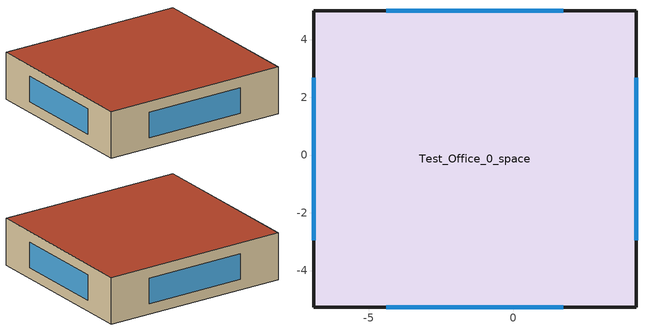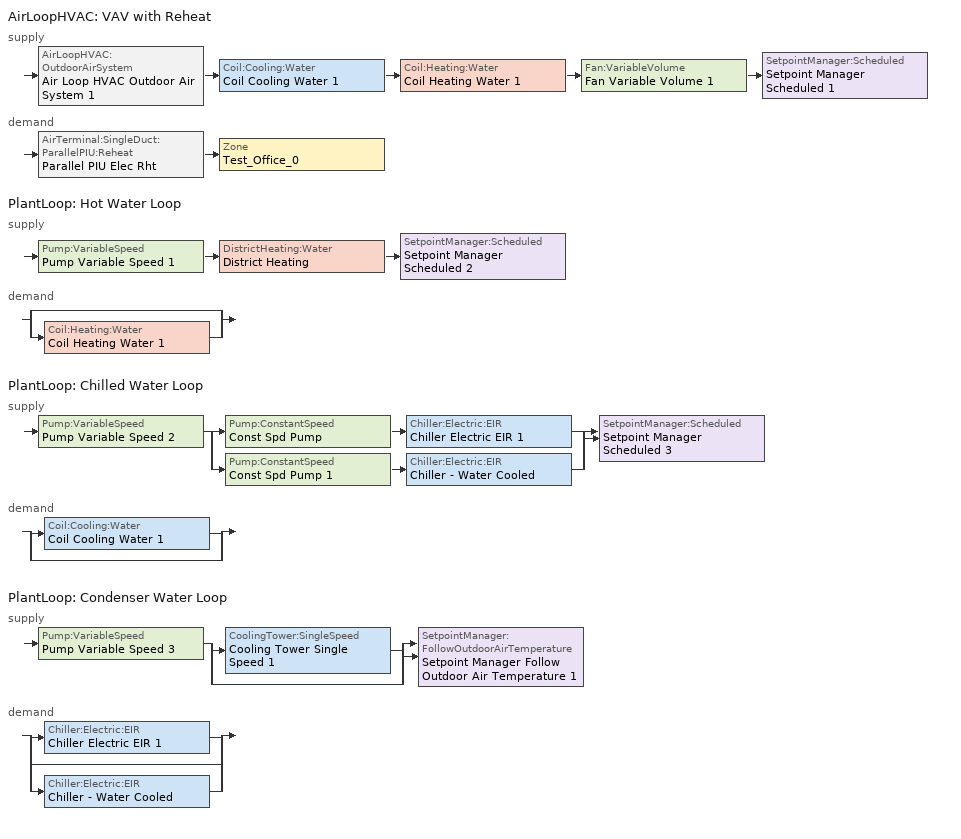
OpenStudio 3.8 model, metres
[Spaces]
Test_Office_0_space
 floor ground: 4.26,-5.26 -6.91,-5.26 -6.91,4.99 4.26,4.99 z0
 wall outside: -6.91,-5.26 4.26,-5.26 4.26,4.99 -6.91,4.99 -6.91,-5.26 z0:2.81
 window: -4.39,-5.26 1.73,-5.26 / 4.26,-2.95 4.26,2.67 / 1.73,4.99 -4.39,4.99 / -6.91,2.67 -6.91,-2.95 z0.64:2.17
 roof outside: -6.91,4.99 -6.91,-5.26 4.26,-5.26 4.26,4.99 z2.81
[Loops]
AirLoopHVAC 'VAV with Reheat'
 supply: AirLoopHVAC:OutdoorAirSystem 'Air Loop HVAC Outdoor Air System 1' > Coil:Cooling:Water 'Coil Cooling Water 1' > Coil:Heating:Water 'Coil Heating Water 1' > Fan:VariableVolume 'Fan Variable Volume 1' > SetpointManager:Scheduled 'Setpoint Manager Scheduled 1'
 demand: AirTerminal:SingleDuct:ParallelPIU:Reheat 'Parallel PIU Elec Rht' > Zone 'Test_Office_0'
PlantLoop 'Hot Water Loop'
 supply: Pump:VariableSpeed 'Pump Variable Speed 1' > DistrictHeating:Water 'District Heating' > SetpointManager:Scheduled 'Setpoint Manager Scheduled 2'
 demand: split
  | bypass
  | Coil:Heating:Water 'Coil Heating Water 1'
PlantLoop 'Chilled Water Loop'
 supply: Pump:VariableSpeed 'Pump Variable Speed 2' > split
  | Pump:ConstantSpeed 'Const Spd Pump' > Chiller:Electric:EIR 'Chiller Electric EIR 1'
  | Pump:ConstantSpeed 'Const Spd Pump 1' > Chiller:Electric:EIR 'Chiller - Water Cooled'
  join > SetpointManager:Scheduled 'Setpoint Manager Scheduled 3'
 demand: split
  | Coil:Cooling:Water 'Coil Cooling Water 1'
  | bypass
PlantLoop 'Condenser Water Loop'
 supply: Pump:VariableSpeed 'Pump Variable Speed 3' > split
  | CoolingTower:SingleSpeed 'Cooling Tower Single Speed 1'
  | bypass
  join > SetpointManager:FollowOutdoorAirTemperature 'Setpoint Manager Follow Outdoor Air Temperature 1'
 demand: split
  | Chiller:Electric:EIR 'Chiller Electric EIR 1'
  | bypass
  | Chiller:Electric:EIR 'Chiller - Water Cooled'
[Building]
Building 1: North Axis {deg}=0
[Site]
Shanghai: Latitude {deg}=31.4; Longitude {deg}=121.45; Time Zone {hr}=8; Elevation {m}=5.5; Terrain=City
[SizingPeriod:DesignDay] Barometric Pressure {Pa}=101289; Sky Clearness=0; Rain Indicator=No; Snow Indicator=No; Day of Month=21; Daylight Saving Time Indicator=No; Dry-Bulb Temperature Range Modifier Type=DefaultMultipliers
Name | Maximum Dry-Bulb Temperature {C} | Daily Dry-Bulb Temperature Range {deltaC} | Wind Speed {m/s} | Wind Direction {deg} | Month | Day Type | Humidity Condition Type | Wetbulb or DewPoint at Maximum Dry-Bulb {C} | Solar Model Indicator | ASHRAE Clear Sky Optical Depth for Beam Irradiance | ASHRAE Clear Sky Optical Depth for Diffuse Irradiance | Enthalpy at Maximum Dry-Bulb {J/kg}
New York Laguardia Arpt Ann Htg 99.6% Condns DB | -10.8 | 0 | 7.5 | 320 | 1 | WinterDesignDay | Wetbulb | -10.8 | ASHRAEClearSky
New York Laguardia Arpt Ann Clg .4% Condns DB=>MWB | 33.5 | 7.7 | 5.6 | 270 | 7 | SummerDesignDay | Wetbulb | 23.5 | ASHRAETau | 0.532 | 1.821
New York Laguardia Arpt Ann Hum_n 99.6% Condns DP=>MCDB | -9.3 | 0 | 7.5 | 320 | 1 | WinterDesignDay | Dewpoint | -20.1 | ASHRAEClearSky
New York Laguardia Arpt Ann Htg Wind 99.6% Condns WS=>MCDB | 0 | 0 | 14.4 | 320 | 1 | WinterDesignDay | Wetbulb | 0 | ASHRAEClearSky
New York Laguardia Arpt Ann Clg .4% Condns WB=>MDB | 30.7 | 7.7 | 5.6 | 270 | 7 | SummerDesignDay | Wetbulb | 25.1 | ASHRAETau | 0.532 | 1.821
New York Laguardia Arpt Ann Clg .4% Condns DP=>MDB | 27.2 | 7.7 | 5.6 | 270 | 7 | SummerDesignDay | Dewpoint | 23.5 | ASHRAETau | 0.532 | 1.821
New York Laguardia Arpt Ann Clg .4% Condns Enth=>MDB | 30.8 | 7.7 | 5.6 | 270 | 7 | SummerDesignDay | Enthalpy |  | ASHRAETau | 0.532 | 1.821 | 76200
[ClimateZones]
Climate Zone Institution Name 2=CEC; Climate Zone Document Name 2=California Climate Zone Descriptions; Climate Zone Document Year 2=1995
[WindowMaterial:Glazing]
Clear 3mm: Optical Data Type=SpectralAverage; Thickness {m}=0.003; Solar Transmittance at Normal Incidence=0.837; Front Side Solar Reflectance at Normal Incidence=0.075; Back Side Solar Reflectance at Normal Incidence=0; Visible Transmittance at Normal Incidence=0.898; Front Side Visible Reflectance at Normal Incidence=0.081; Back Side Visible Reflectance at Normal Incidence=0; Infrared Transmittance at Normal Incidence=0; Front Side Infrared Hemispherical Emissivity=0.84; Back Side Infrared Hemispherical Emissivity=0.84; Conductivity {W/m-K}=0.9; Dirt Correction Factor for Solar and Visible Transmittance=1
[WindowMaterial:Gas]
Air 13mm: Gas Type=Air; Thickness {m}=0.0127
[Construction]
Exterior Window: Clear 3mm, Air 13mm, Clear 3mm
Interior Floor: F16 Acoustic tile, Material Air Gap 1, M11 100mm lightweight concrete
Exterior Wall: M01 100mm brick, M15 200mm heavyweight concrete, I02 50mm insulation board, Material Air Gap 2, G01a 19mm gypsum board
Exterior Roof: M11 100mm lightweight concrete, Material Air Gap 1, F16 Acoustic tile
[Material] Thermal Absorptance=0.9
Name | Roughness | Thickness {m} | Conductivity {W/m-K} | Density {kg/m3} | Specific Heat {J/kg-K} | Solar Absorptance | Visible Absorptance
F16 Acoustic tile | MediumSmooth | 0.0191 | 0.06 | 368 | 590 | 0.3 | 0.3
M11 100mm lightweight concrete | MediumRough | 0.1016 | 0.53 | 1280 | 840 | 0.5 | 0.5
M01 100mm brick | MediumRough | 0.1016 | 0.89 | 1920 | 790 | 0.7 | 0.7
M15 200mm heavyweight concrete | MediumRough | 0.2032 | 1.95 | 2240 | 900 | 0.7 | 0.7
I02 50mm insulation board | MediumRough | 0.0508 | 0.03 | 43 | 1210 | 0.7 | 0.7
G01a 19mm gypsum board | MediumSmooth | 0.019 | 0.16 | 800 | 1090 | 0.4 | 0.4
[Material:AirGap]
Name | Thermal Resistance {m2-K/W}
Material Air Gap 1 | 0.18
Material Air Gap 2 | 0.15
[DefaultConstructionSet]
Default Construction Set 1: Default Exterior Surface Constructions=Default Surface Constructions 1; Default Interior Surface Constructions=Default Surface Constructions 2; Default Ground Contact Surface Constructions=Default Surface Constructions 3; Default Exterior SubSurface Constructions=Default Sub Surface Constructions 1; Default Interior SubSurface Constructions=Default Sub Surface Constructions 2
[DefaultSurfaceConstructions]
Default Surface Constructions 1: Wall Construction=Exterior Wall; Roof Ceiling Construction=Exterior Roof
Default Surface Constructions 2: 
Default Surface Constructions 3: Floor Construction=Interior Floor
[DefaultSubSurfaceConstructions]
Name | Fixed Window Construction
Default Sub Surface Constructions 1 | Exterior Window
Default Sub Surface Constructions 2
[BuildingStory]
Building Story 1: Nominal Z Coordinate {m}=0
[Space]
Test_Office_0_space: Space Type=Office:OpenOffice:Test_Office_0; Default Construction Set=Default Construction Set 1; Building Story=Building Story 1; Thermal Zone=Test_Office_0
[SpaceType]
Office:OpenOffice:Test_Office_0: Default Schedule Set=Test_Office_0_DefaultScheduleSet; Design Specification Outdoor Air Object=Test_Office_0_DSOA
[DefaultScheduleSet]
Test_Office_0_DefaultScheduleSet: Hours of Operation Schedule=Medium Office Bldg Occ; People Activity Level Schedule=Medium Office Activity; Lighting Schedule=Office Bldg Light; Electric Equipment Schedule=Medium Office Bldg Equip; Infiltration Schedule=Medium Office Infil Quarter On
[SpaceInfiltration:DesignFlowRate]
Space Infiltration Design Flow Rate 1: Space or SpaceType=Office:OpenOffice:Test_Office_0; Schedule=Medium Office Infil Quarter On; Design Flow Rate Calculation Method=Flow/Area; Flow per Space Floor Area {m3/s-m2}=0.000226568
[People:Definition]
Test_Office_0_PeopleDefinition: Number of People Calculation Method=People/Area; People per Space Floor Area {person/m2}=0.0565108; Fraction Radiant=0.3
[People]
Office:OpenOffice:Test_Office_0_PeopleObject: People Definition=Test_Office_0_PeopleDefinition; Space or SpaceType=Office:OpenOffice:Test_Office_0; Number of People Schedule=Medium Office Bldg Occ; Activity Level Schedule=Medium Office Activity; Multiplier=1
[Lights:Definition]
Test_Office_0_LightsDefinition: Design Level Calculation Method=Watts/Area; Watts per Space Floor Area {W/m2}=11.8404
[Lights]
Office:OpenOffice:Test_Office_0_LightsObject: Lights Definition=Test_Office_0_LightsDefinition; Space or SpaceType=Office:OpenOffice:Test_Office_0; Schedule=Office Bldg Light; Fraction Replaceable=1
[ElectricEquipment:Definition]
Test_Office_0_ElectricEquipmentDefinition: Design Level Calculation Method=Watts/Area; Watts per Space Floor Area {W/m2}=7.64241
[ElectricEquipment]
Test_Office_0_ElectricEquipmentObject: Electric Equipment Definition=Test_Office_0_ElectricEquipmentDefinition; Space or SpaceType=Office:OpenOffice:Test_Office_0; Schedule=Medium Office Bldg Equip
[DesignSpecification:OutdoorAir]
Test_Office_0_DSOA: Outdoor Air Method=Sum; Outdoor Air Flow per Person {m3/s-person}=0.0023595; Outdoor Air Flow per Floor Area {m3/s-m2}=0.000304801
[ThermalZone]
Test_Office_0: Thermostat=dualSetPtThermostatTest_Office_0; Use Ideal Air Loads=No
[Sizing:Zone]
Test_Office_0: Zone Cooling Design Supply Air Temperature Input Method=SupplyAirTemperature; Zone Cooling Design Supply Air Temperature {C}=14; Zone Cooling Design Supply Air Temperature Difference {deltaC}=11.11; Zone Heating Design Supply Air Temperature Input Method=SupplyAirTemperature; Zone Heating Design Supply Air Temperature {C}=40; Zone Heating Design Supply Air Temperature Difference {deltaC}=11.11; Zone Cooling Design Supply Air Humidity Ratio {kg-H2O/kg-air}=0.0085; Zone Heating Design Supply Air Humidity Ratio {kg-H2O/kg-air}=0.008; Cooling Design Air Flow Method=DesignDay; Heating Design Air Flow Method=DesignDay; Account for Dedicated Outdoor Air System=No; Dedicated Outdoor Air System Control Strategy=NeutralSupplyAir; Dedicated Outdoor Air Low Setpoint Temperature for Design {C}=autosize; Dedicated Outdoor Air High Setpoint Temperature for Design {C}=autosize; Zone Load Sizing Method=Sensible Load Only No Latent Load; Zone Latent Cooling Design Supply Air Humidity Ratio Input Method=HumidityRatioDifference; Zone Cooling Design Supply Air Humidity Ratio Difference {kgWater/kgDryAir}=0.005; Zone Latent Heating Design Supply Air Humidity Ratio Input Method=HumidityRatioDifference; Zone Humidification Design Supply Air Humidity Ratio Difference {kgWater/kgDryAir}=0.005
[Zone equipment]
Test_Office_0: Parallel PIU Elec Rht
[ThermostatSetpoint:DualSetpoint]
dualSetPtThermostatTest_Office_0: Heating Setpoint Temperature Schedule=Medium Office HtgSetp; Cooling Setpoint Temperature Schedule=Medium Office ClgSetp
[AirLoopHVAC]
VAV with Reheat: Availability Schedule=Always On Discrete; Design Supply Air Flow Rate {m3/s}=AutoSize; Design Return Air Flow Fraction of Supply Air Flow=1
[Sizing:System]
VAV with Reheat: Type of Load to Size On=Sensible; Design Outdoor Air Flow Rate {m3/s}=Autosize; Central Heating Maximum System Air Flow Ratio=0.3; Preheat Design Temperature {C}=7; Preheat Design Humidity Ratio {kg-H2O/kg-Air}=0.008; Precool Design Temperature {C}=12.8; Precool Design Humidity Ratio {kg-H2O/kg-Air}=0.008; Central Cooling Design Supply Air Temperature {C}=12.8; Central Heating Design Supply Air Temperature {C}=12.8; Sizing Option=NonCoincident; 100% Outdoor Air in Cooling=No; 100% Outdoor Air in Heating=No; Central Cooling Design Supply Air Humidity Ratio {kg-H2O/kg-Air}=0.0085; Central Heating Design Supply Air Humidity Ratio {kg-H2O/kg-Air}=0.008; Cooling Design Air Flow Method=DesignDay; Cooling Design Air Flow Rate {m3/s}=0; Heating Design Air Flow Method=DesignDay; Heating Design Air Flow Rate {m3/s}=0; System Outdoor Air Method=ZoneSum; Zone Maximum Outdoor Air Fraction=1; Cooling Supply Air Flow Rate Per Floor Area {m3/s-m2}=0.00996765; Cooling Fraction of Autosized Cooling Supply Air Flow Rate=1; Cooling Supply Air Flow Rate Per Unit Cooling Capacity {m3/s-W}=3.94755e-05; Heating Supply Air Flow Rate Per Floor Area {m3/s-m2}=0.00996765; Heating Fraction of Autosized Heating Supply Air Flow Rate=1; Heating Fraction of Autosized Cooling Supply Air Flow Rate=1; Heating Supply Air Flow Rate Per Unit Heating Capacity {m3/s-W}=3.15882e-05; Cooling Design Capacity Method=CoolingDesignCapacity; Cooling Design Capacity {W}=autosize; Cooling Design Capacity Per Floor Area {W/m2}=234.7; Fraction of Autosized Cooling Design Capacity=1; Heating Design Capacity Method=HeatingDesignCapacity; Heating Design Capacity {W}=autosize; Heating Design Capacity Per Floor Area {W/m2}=157; Fraction of Autosized Heating Design Capacity=1; Central Cooling Capacity Control Method=OnOff
[Fan:VariableVolume]
Fan Variable Volume 1: Availability Schedule=Always On Discrete; Fan Total Efficiency=0.6045; Pressure Rise {Pa}=500; Maximum Flow Rate {m3/s}=Autosize; Fan Power Minimum Flow Rate Input Method=FixedFlowRate; Fan Power Minimum Flow Fraction=0; Fan Power Minimum Air Flow Rate {m3/s}=0; Motor Efficiency=0.93; Motor In Airstream Fraction=1; Fan Power Coefficient 1=0.0407599; Fan Power Coefficient 2=0.088045; Fan Power Coefficient 3=-0.0729261; Fan Power Coefficient 4=0.94374; Fan Power Coefficient 5=0
[Coil:Heating:Water]
Coil Heating Water 1: Availability Schedule=Always On Discrete; Rated Inlet Water Temperature {C}=60; Rated Outlet Water Temperature {C}=43.3333
[Coil:Cooling:Water]
Coil Cooling Water 1: Availability Schedule=Always On Discrete
[SetpointManager:Scheduled] Control Variable=Temperature
Name | Schedule
Setpoint Manager Scheduled 1 | Deck_Temperature
Setpoint Manager Scheduled 2 | Hot_Water_Temperature
Setpoint Manager Scheduled 3 | Chilled_Water_Temperature
[Controller:OutdoorAir]
Controller Outdoor Air 1: Minimum Outdoor Air Flow Rate {m3/s}=0; Maximum Outdoor Air Flow Rate {m3/s}=Autosize; Economizer Control Type=DifferentialDryBulb; Economizer Control Action Type=ModulateFlow; Economizer Maximum Limit Dry-Bulb Temperature {C}=28; Economizer Maximum Limit Enthalpy {J/kg}=64000; Economizer Minimum Limit Dry-Bulb Temperature {C}=-100; Lockout Type=NoLockout; Minimum Limit Type=FixedMinimum; Controller Mechanical Ventilation=Controller Mechanical Ventilation 1; High Humidity Control=No; Heat Recovery Bypass Control Type=BypassWhenWithinEconomizerLimits; Economizer Operation Staging=InterlockedWithMechanicalCooling
[Controller:MechanicalVentilation]
Controller Mechanical Ventilation 1: Availability Schedule=Always On Discrete; System Outdoor Air Method=ZoneSum
[AirLoopHVAC:OutdoorAirSystem]
Air Loop HVAC Outdoor Air System 1: Controller=Controller Outdoor Air 1
[PlantLoop] Glycol Concentration=0; Plant Loop Volume {m3}=Autocalculate; Load Distribution Scheme=Optimal
Name | Fluid Type
Hot Water Loop | Water
Chilled Water Loop; Condenser Water Loop
[Sizing:Plant] Sizing Option=NonCoincident; Zone Timesteps in Averaging Window=1; Coincident Sizing Factor Mode=None
Name | Loop Type | Design Loop Exit Temperature {C} | Loop Design Temperature Difference {deltaC}
Hot Water Loop | Heating | 60 | 16.6667
Chilled Water Loop | Cooling | 7.22 | 6.67
Condenser Water Loop | Condenser | 29.4 | 5.6
[Pump:VariableSpeed] Pump Control Type=Intermittent; Skin Loss Radiative Fraction=0.5; Design Power Sizing Method=PowerPerFlowPerPressure; Design Electric Power per Unit Flow Rate {W/(m3/s)}=348701.1; Design Shaft Power per Unit Flow Rate per Unit Head {W-s/m3-Pa}=1.28205; Design Minimum Flow Rate Fraction=0
Pump Variable Speed 1; Pump Variable Speed 2; Pump Variable Speed 3
[Controller:WaterCoil] Minimum Actuated Flow {m3/s}=0
Name | Water Coil | Action
Controller Water Coil 1 | Coil Heating Water 1 | Normal
Controller Water Coil 2 | Coil Cooling Water 1 | Reverse
[Chiller:Electric:EIR] Reference Capacity {W}=Autosize; Reference COP {W/W}=5.5; Reference Chilled Water Flow Rate {m3/s}=Autosize; Condenser Type=WaterCooled; Sizing Factor=1; Basin Heater Capacity {W/K}=0; Basin Heater Setpoint Temperature {C}=10; Condenser Heat Recovery Relative Capacity Fraction=1
Name | Cooling Capacity Function of Temperature Curve | Electric Input to Cooling Output Ratio Function of Temperature Curve | Electric Input to Cooling Output Ratio Function of Part Load Ratio Curve | Design Heat Recovery Water Flow Rate {m3/s}
Chiller Electric EIR 1 | Curve Biquadratic 1 | Curve Biquadratic 2 | Curve Quadratic 1 | 0
Chiller - Water Cooled | Water Cooled Chiller CCFofT | Water Cooled Chiller EItoCoolingOutputRatioFofT | Water Cooled Chiller EItoCoolingOutputRatioFofPLR | Autosize
[CoolingTower:SingleSpeed]
Cooling Tower Single Speed 1: Design Water Flow Rate {m3/s}=autosize; Design Air Flow Rate {m3/s}=autosize; Fan Power at Design Air Flow Rate {W}=autosize; U-Factor Times Area Value at Design Air Flow Rate {W/K}=autosize; Air Flow Rate in Free Convection Regime {m3/s}=autosize; U-Factor Times Area Value at Free Convection Air Flow Rate {W/K}=autosize; Performance Input Method=UFactorTimesAreaAndDesignWaterFlowRate; Free Convection Capacity {W}=0; Basin Heater Capacity {W/K}=0; Evaporation Loss Mode=LossFactor; Evaporation Loss Factor {percent/K}=0.2; Drift Loss Percent {percent}=0.008; Blowdown Calculation Mode=ConcentrationRatio; Blowdown Concentration Ratio=3; Capacity Control=FanCycling; Number of Cells=1; Cell Control=MinimalCell; Cell Minimum  Water Flow Rate Fraction=0.33; Cell Maximum Water Flow Rate Fraction=2.5; Sizing Factor=1; Free Convection Air Flow Rate Sizing Factor=0.1; Free Convection U-Factor Times Area Value Sizing Factor=0.1; Heat Rejection Capacity and Nominal Capacity Sizing Ratio=1.25; Free Convection Nominal Capacity Sizing Factor=0.1; Design Inlet Air Dry-Bulb Temperature {C}=35; Design Inlet Air Wet-Bulb Temperature {C}=25.6; Design Approach Temperature {deltaC}=autosize; Design Range Temperature {deltaC}=autosize
[SetpointManager:FollowOutdoorAirTemperature]
Setpoint Manager Follow Outdoor Air Temperature 1: Control Variable=Temperature; Reference Temperature Type=OutdoorAirWetBulb; Offset Temperature Difference {deltaC}=1.5; Maximum Setpoint Temperature {C}=80; Minimum Setpoint Temperature {C}=6
[AirTerminal:SingleDuct:ParallelPIU:Reheat]
Parallel PIU Elec Rht: Availability Schedule=Always On Discrete hvac_library; Maximum Primary Air Flow Rate {m3/s}=Autosize; Maximum Secondary Air Flow Rate {m3/s}=Autosize; Minimum Primary Air Flow Fraction=Autosize; Fan On Flow Fraction=Autosize; Fan=Parallel PIU Elec Rht Fan; Reheat Coil=Parallel PIU Elec Rht Coil; Maximum Hot Water or Steam Flow Rate {m3/s}=Autosize; Minimum Hot Water or Steam Flow Rate {m3/s}=0; Convergence Tolerance=0.001
[Coil:Heating:Electric] Availability Schedule=Always On Discrete hvac_library
Parallel PIU Elec Rht Coil; Changeover Bypass Elec Rht Coil
[Fan:ConstantVolume]
Parallel PIU Elec Rht Fan: Availability Schedule=Always On Discrete; Maximum Flow Rate {m3/s}=AutoSize
[Pump:ConstantSpeed] Rated Flow Rate {m3/s}=autosize; Rated Pump Head {Pa}=179352; Rated Power Consumption {W}=autosize; Motor Efficiency=0.9; Fraction of Motor Inefficiencies to Fluid Stream=0; Pump Control Type=Intermittent; Design Power Sizing Method=PowerPerFlowPerPressure; Design Electric Power per Unit Flow Rate {W/(m3/s)}=348701.1; Design Shaft Power per Unit Flow Rate per Unit Head {W-s/m3-Pa}=1.28205
Const Spd Pump; Const Spd Pump 1
[HeatExchanger:AirToAir:SensibleAndLatent]
Air-to-Air Plate HX: Availability Schedule=Always On Discrete hvac_library; Nominal Supply Air Flow Rate {m3/s}=autosize; Sensible Effectiveness at 100% Heating Air Flow=0.76; Latent Effectiveness at 100% Heating Air Flow=0.68; Sensible Effectiveness at 100% Cooling Air Flow=0.76; Latent Effectiveness at 100% Cooling Air Flow=0.68; Nominal Electric Power {W}=0; Supply Air Outlet Temperature Control=Yes; Heat Exchanger Type=Plate; Frost Control Type=None; Threshold Temperature {C}=1.7; Economizer Lockout=Yes; Sensible Effectiveness of Heating Air Flow Curve=Air-to-Air Plate HX_SensHeatEff; Latent Effectiveness of Heating Air Flow Curve=Air-to-Air Plate HX_LatHeatEff; Sensible Effectiveness of Cooling Air Flow Curve=Air-to-Air Plate HX_SensCoolEff; Latent Effectiveness of Cooling Air Flow Curve=Air-to-Air Plate HX_LatCoolEff
[DistrictHeating:Water]
District Heating: Nominal Capacity {W}=1000000; Capacity Fraction Schedule=Always On Continuous
[Schedule:Year]
Medium Office Infil Quarter On: 1, 3, Schedule:Week:Daily {10ec3e5a-5294-46cc-8ada-f12e209007b8}, 12, 31, Schedule:Week:Daily {20898e88-71dc-48a1-8bf4-30a1d78b98f6}
Office Bldg Light: 1, 3, Schedule:Week:Daily {77782ce5-1a70-49a7-b72d-db0988271982}, 12, 31, Schedule:Week:Daily {1558189b-593c-4115-b061-465417357844}
Medium Office Bldg Equip: 1, 3, Schedule:Week:Daily {6e8d415d-8fa0-48d6-ac4d-d47d8b98405b}, 12, 31, Schedule:Week:Daily {2f904850-a863-4ee8-bc0d-29bfee0f8749}
Medium Office Bldg Occ: 1, 3, Schedule:Week:Daily {cc8d6e51-368d-451a-9b6a-4139d773ba0e}, 12, 31, Schedule:Week:Daily {ff233f80-dcaf-4b18-966b-1bf7394c094d}
Medium Office Activity: 12, 31, Schedule:Week:Daily {28c29561-b365-4a14-8672-9021b01eb02f}
Medium Office HtgSetp: 1, 3, Schedule:Week:Daily {ecb93216-4e3a-48b3-b436-2bda810a97af}, 12, 31, Schedule:Week:Daily {7658c4fb-bb29-427e-bf3f-5def4335bcf1}
Medium Office ClgSetp: 1, 3, Schedule:Week:Daily {8e0b014c-04b7-4e6c-a258-14b421fd36f8}, 12, 31, Schedule:Week:Daily {edd3bcc3-8268-4813-9843-1db4b5a04d2a}
[Schedule:Week]
Schedule:Week:Daily {10ec3e5a-5294-46cc-8ada-f12e209007b8}: Medium Office Infil Quarter On Default Schedule, Medium Office Infil Quarter On Default Schedule, Medium Office Infil Quarter On Default Schedule, Medium Office Infil Quarter On Default Schedule, Medium Office Infil Quarter On Default Schedule, Medium Office Infil Quarter On Default Schedule, Medium Office Infil Quarter On Rule 2 Day Schedule, Medium Office Infil Quarter On Default Schedule, Medium Office Infil Quarter On Summer Design Day, Medium Office Infil Quarter On Winter Design Day, Medium Office Infil Quarter On Default Schedule, Medium Office Infil Quarter On Default Schedule
Schedule:Week:Daily {20898e88-71dc-48a1-8bf4-30a1d78b98f6}: Medium Office Infil Quarter On Rule 1 Day Schedule, Medium Office Infil Quarter On Default Schedule, Medium Office Infil Quarter On Default Schedule, Medium Office Infil Quarter On Default Schedule, Medium Office Infil Quarter On Default Schedule, Medium Office Infil Quarter On Default Schedule, Medium Office Infil Quarter On Rule 2 Day Schedule, Medium Office Infil Quarter On Default Schedule, Medium Office Infil Quarter On Summer Design Day, Medium Office Infil Quarter On Winter Design Day, Medium Office Infil Quarter On Default Schedule, Medium Office Infil Quarter On Default Schedule
Schedule:Week:Daily {77782ce5-1a70-49a7-b72d-db0988271982}: Office Bldg Light Default Schedule, Office Bldg Light Default Schedule, Office Bldg Light Default Schedule, Office Bldg Light Default Schedule, Office Bldg Light Default Schedule, Office Bldg Light Default Schedule, Office Bldg Light Rule 2 Day Schedule, Office Bldg Light Default Schedule, Office Bldg Light Summer Design Day, Office Bldg Light Winter Design Day, Office Bldg Light Default Schedule, Office Bldg Light Default Schedule
Schedule:Week:Daily {1558189b-593c-4115-b061-465417357844}: Office Bldg Light Rule 1 Day Schedule, Office Bldg Light Default Schedule, Office Bldg Light Default Schedule, Office Bldg Light Default Schedule, Office Bldg Light Default Schedule, Office Bldg Light Default Schedule, Office Bldg Light Rule 2 Day Schedule, Office Bldg Light Default Schedule, Office Bldg Light Summer Design Day, Office Bldg Light Winter Design Day, Office Bldg Light Default Schedule, Office Bldg Light Default Schedule
Schedule:Week:Daily {6e8d415d-8fa0-48d6-ac4d-d47d8b98405b}: Medium Office Bldg Equip Default Schedule, Medium Office Bldg Equip Default Schedule, Medium Office Bldg Equip Default Schedule, Medium Office Bldg Equip Default Schedule, Medium Office Bldg Equip Default Schedule, Medium Office Bldg Equip Default Schedule, Medium Office Bldg Equip Rule 2 Day Schedule, Medium Office Bldg Equip Default Schedule, Medium Office Bldg Equip Summer Design Day, Medium Office Bldg Equip Winter Design Day, Medium Office Bldg Equip Default Schedule, Medium Office Bldg Equip Default Schedule
Schedule:Week:Daily {2f904850-a863-4ee8-bc0d-29bfee0f8749}: Medium Office Bldg Equip Rule 1 Day Schedule, Medium Office Bldg Equip Default Schedule, Medium Office Bldg Equip Default Schedule, Medium Office Bldg Equip Default Schedule, Medium Office Bldg Equip Default Schedule, Medium Office Bldg Equip Default Schedule, Medium Office Bldg Equip Rule 2 Day Schedule, Medium Office Bldg Equip Default Schedule, Medium Office Bldg Equip Summer Design Day, Medium Office Bldg Equip Winter Design Day, Medium Office Bldg Equip Default Schedule, Medium Office Bldg Equip Default Schedule
Schedule:Week:Daily {cc8d6e51-368d-451a-9b6a-4139d773ba0e}: Medium Office Bldg Occ Default Schedule, Medium Office Bldg Occ Default Schedule, Medium Office Bldg Occ Default Schedule, Medium Office Bldg Occ Default Schedule, Medium Office Bldg Occ Default Schedule, Medium Office Bldg Occ Default Schedule, Medium Office Bldg Occ Rule 2 Day Schedule, Medium Office Bldg Occ Default Schedule, Medium Office Bldg Occ Summer Design Day, Medium Office Bldg Occ Winter Design Day, Medium Office Bldg Occ Default Schedule, Medium Office Bldg Occ Default Schedule
Schedule:Week:Daily {ff233f80-dcaf-4b18-966b-1bf7394c094d}: Medium Office Bldg Occ Rule 1 Day Schedule, Medium Office Bldg Occ Default Schedule, Medium Office Bldg Occ Default Schedule, Medium Office Bldg Occ Default Schedule, Medium Office Bldg Occ Default Schedule, Medium Office Bldg Occ Default Schedule, Medium Office Bldg Occ Rule 2 Day Schedule, Medium Office Bldg Occ Default Schedule, Medium Office Bldg Occ Summer Design Day, Medium Office Bldg Occ Winter Design Day, Medium Office Bldg Occ Default Schedule, Medium Office Bldg Occ Default Schedule
Schedule:Week:Daily {28c29561-b365-4a14-8672-9021b01eb02f}: Medium Office Activity Default Schedule, Medium Office Activity Default Schedule, Medium Office Activity Default Schedule, Medium Office Activity Default Schedule, Medium Office Activity Default Schedule, Medium Office Activity Default Schedule, Medium Office Activity Default Schedule, Medium Office Activity Default Schedule, Medium Office Activity Summer Design Day, Medium Office Activity Winter Design Day, Medium Office Activity Default Schedule, Medium Office Activity Default Schedule
Schedule:Week:Daily {ecb93216-4e3a-48b3-b436-2bda810a97af}: Medium Office HtgSetp Default Schedule, Medium Office HtgSetp Default Schedule, Medium Office HtgSetp Default Schedule, Medium Office HtgSetp Default Schedule, Medium Office HtgSetp Default Schedule, Medium Office HtgSetp Default Schedule, Medium Office HtgSetp Rule 2 Day Schedule, Medium Office HtgSetp Default Schedule, Medium Office HtgSetp Summer Design Day, Medium Office HtgSetp Winter Design Day, Medium Office HtgSetp Default Schedule, Medium Office HtgSetp Default Schedule
Schedule:Week:Daily {7658c4fb-bb29-427e-bf3f-5def4335bcf1}: Medium Office HtgSetp Rule 1 Day Schedule, Medium Office HtgSetp Default Schedule, Medium Office HtgSetp Default Schedule, Medium Office HtgSetp Default Schedule, Medium Office HtgSetp Default Schedule, Medium Office HtgSetp Default Schedule, Medium Office HtgSetp Rule 2 Day Schedule, Medium Office HtgSetp Default Schedule, Medium Office HtgSetp Summer Design Day, Medium Office HtgSetp Winter Design Day, Medium Office HtgSetp Default Schedule, Medium Office HtgSetp Default Schedule
Schedule:Week:Daily {8e0b014c-04b7-4e6c-a258-14b421fd36f8}: Medium Office ClgSetp Default Schedule, Medium Office ClgSetp Default Schedule, Medium Office ClgSetp Default Schedule, Medium Office ClgSetp Default Schedule, Medium Office ClgSetp Default Schedule, Medium Office ClgSetp Default Schedule, Medium Office ClgSetp Rule 2 Day Schedule, Medium Office ClgSetp Default Schedule, Medium Office ClgSetp Summer Design Day, Medium Office ClgSetp Winter Design Day, Medium Office ClgSetp Default Schedule, Medium Office ClgSetp Default Schedule
Schedule:Week:Daily {edd3bcc3-8268-4813-9843-1db4b5a04d2a}: Medium Office ClgSetp Rule 1 Day Schedule, Medium Office ClgSetp Default Schedule, Medium Office ClgSetp Default Schedule, Medium Office ClgSetp Default Schedule, Medium Office ClgSetp Default Schedule, Medium Office ClgSetp Default Schedule, Medium Office ClgSetp Rule 2 Day Schedule, Medium Office ClgSetp Default Schedule, Medium Office ClgSetp Summer Design Day, Medium Office ClgSetp Winter Design Day, Medium Office ClgSetp Default Schedule, Medium Office ClgSetp Default Schedule
[Schedule:Day]
Medium Office Infil Quarter On Default Schedule; Medium Office Infil Quarter On Summer Design Day: No, 6, 0, 1, 22, 0, 0.25, 24, 0, 1
Medium Office Infil Quarter On Rule 2 Day Schedule; Medium Office Infil Quarter On Winter Design Day: No, 6, 0, 1, 18, 0, 0.25, 24, 0, 1
Medium Office Infil Quarter On Rule 1 Day Schedule; Office Bldg Light Summer Design Day; Medium Office Bldg Equip Summer Design Day: No, 24, 0, 1
Office Bldg Light Default Schedule: No, 5, 0, 0.05, 7, 0, 0.1, 8, 0, 0.3, 17, 0, 0.9, 18, 0, 0.7, 20, 0, 0.5, 22, 0, 0.3, 23, 0, 0.1, 24, 0, 0.05
Office Bldg Light Rule 2 Day Schedule: No, 6, 0, 0.05, 8, 0, 0.1, 14, 0, 0.5, 17, 0, 0.15, 24, 0, 0.05
Office Bldg Light Winter Design Day; Medium Office Bldg Equip Winter Design Day; Medium Office Bldg Occ Winter Design Day; Medium Office Bldg Occ Rule 1 Day Schedule: No, 24, 0, 0
Office Bldg Light Rule 1 Day Schedule: No, 24, 0, 0.05
Medium Office Bldg Equip Default Schedule: No, 8, 0, 0.4, 12, 0, 0.9, 13, 0, 0.8, 17, 0, 0.9, 18, 0, 0.8, 20, 0, 0.6, 22, 0, 0.5, 24, 0, 0.4
Medium Office Bldg Equip Rule 2 Day Schedule: No, 6, 0, 0.3, 8, 0, 0.4, 14, 0, 0.5, 17, 0, 0.35, 24, 0, 0.3
Medium Office Bldg Equip Rule 1 Day Schedule: No, 24, 0, 0.3
Medium Office Bldg Occ Default Schedule: No, 6, 0, 0, 7, 0, 0.1, 8, 0, 0.2, 12, 0, 0.95, 13, 0, 0.5, 17, 0, 0.95, 18, 0, 0.7, 20, 0, 0.4, 22, 0, 0.1, 24, 0, 0.05
Medium Office Bldg Occ Rule 2 Day Schedule: No, 6, 0, 0, 8, 0, 0.1, 14, 0, 0.5, 17, 0, 0.1, 24, 0, 0
Medium Office Bldg Occ Summer Design Day: No, 6, 0, 0, 22, 0, 1, 24, 0, 0.05
Medium Office Activity Default Schedule; Medium Office Activity Summer Design Day; Medium Office Activity Winter Design Day: No, 24, 0, 120
Medium Office HtgSetp Default Schedule: No, 6, 0, 15.6, 22, 0, 21, 24, 0, 15.6
Medium Office HtgSetp Rule 2 Day Schedule: No, 6, 0, 15.6, 18, 0, 21, 24, 0, 15.6
Medium Office HtgSetp Summer Design Day; Medium Office HtgSetp Rule 1 Day Schedule: No, 24, 0, 15.6
Medium Office HtgSetp Winter Design Day: No, 24, 0, 21
Medium Office ClgSetp Default Schedule; Medium Office ClgSetp Summer Design Day: No, 6, 0, 26.7, 22, 0, 24, 24, 0, 26.7
Medium Office ClgSetp Rule 2 Day Schedule: No, 6, 0, 26.7, 18, 0, 24, 24, 0, 26.7
Medium Office ClgSetp Winter Design Day; Medium Office ClgSetp Rule 1 Day Schedule: No, 24, 0, 26.7
Deck_Temperature_Default; Deck_Temperature_Summer_Design_Day; Deck_Temperature_Winter_Design_Day: No, 24, 0, 12.8
Hot_Water_Temperature_Default; Hot_Water_Temperature_Summer_Design_Day; Hot_Water_Temperature_Winter_Design_Day: No, 24, 0, 67
Chilled_Water_Temperature_Default; Chilled_Water_Temperature_Summer_Design_Day; Chilled_Water_Temperature_Winter_Design_Day: No, 24, 0, 6.7
[Schedule:Constant] Value=1
Always On Discrete; Always On Discrete hvac_library; Always On Continuous
[Schedule:Ruleset]
Name | Default Day Schedule | Summer Design Day Schedule | Winter Design Day Schedule
Deck_Temperature | Deck_Temperature_Default | Deck_Temperature_Summer_Design_Day | Deck_Temperature_Winter_Design_Day
Hot_Water_Temperature | Hot_Water_Temperature_Default | Hot_Water_Temperature_Summer_Design_Day | Hot_Water_Temperature_Winter_Design_Day
Chilled_Water_Temperature | Chilled_Water_Temperature_Default | Chilled_Water_Temperature_Summer_Design_Day | Chilled_Water_Temperature_Winter_Design_Day
[Curve:Biquadratic] Minimum Value of x=5; Maximum Value of x=10; Minimum Value of y=24; Maximum Value of y=35
Name | Coefficient1 Constant | Coefficient2 x | Coefficient3 x**2 | Coefficient4 y | Coefficient5 y**2 | Coefficient6 x*y
Curve Biquadratic 1; Water Cooled Chiller CCFofT | 0.258 | 0.0389 | -0.000217 | 0.0469 | -0.000943 | -0.000343
Curve Biquadratic 2; Water Cooled Chiller EItoCoolingOutputRatioFofT | 0.934 | -0.0582 | 0.0045 | 0.00243 | 0.000486 | -0.00122
[Curve:Quadratic] Coefficient1 Constant=0.222903; Coefficient2 x=0.313387; Coefficient3 x**2=0.46371; Minimum Value of x=0; Maximum Value of x=1
Curve Quadratic 1; Water Cooled Chiller EItoCoolingOutputRatioFofPLR
[Table:Lookup]
Air-to-Air Plate HX_SensHeatEff; Air-to-Air Plate HX_SensCoolEff: DivisorOnly, 0.76, 0, 10, Dimensionless, 0.81, 0.76
Air-to-Air Plate HX_LatHeatEff; Air-to-Air Plate HX_LatCoolEff: DivisorOnly, 0.68, 0, 10, Dimensionless, 0.73, 0.68
